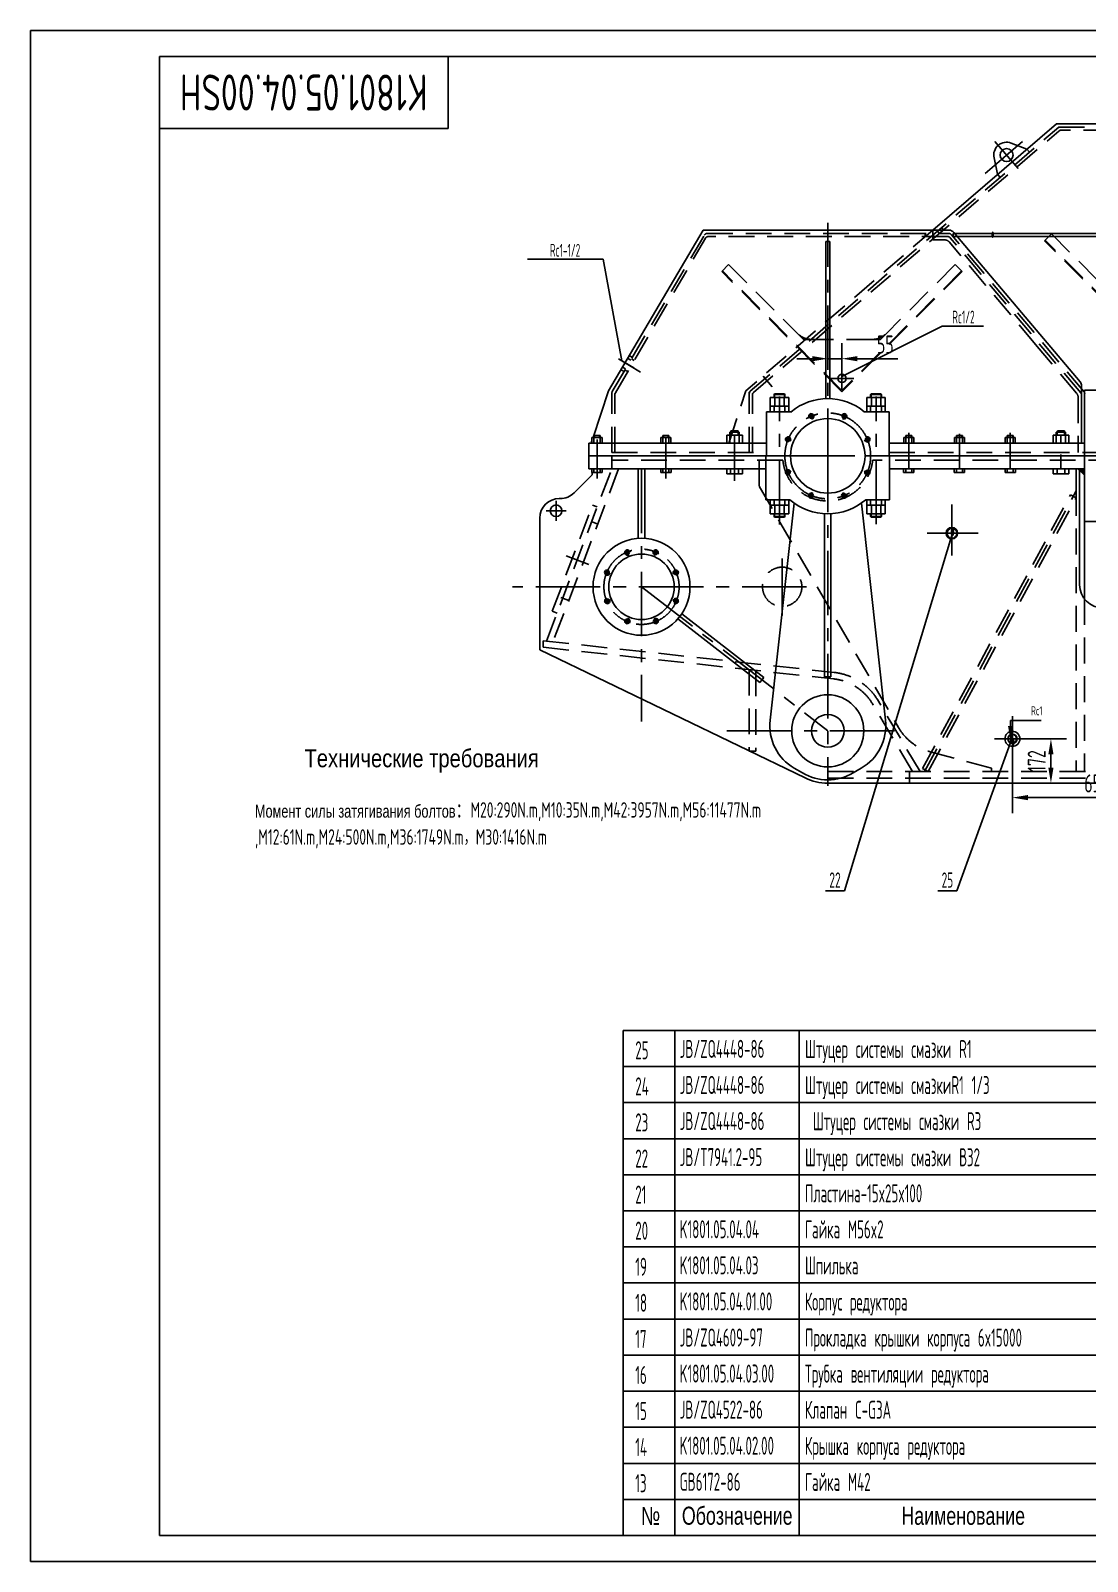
# Model space of a CAD drawing. Header units: millimetres. Extents: x -775 to 7625, y -1726 to 4444.
# Drawn here: x -775 to 3326, y -1496 to 4444 of the extents above; entities that cross this region are included whole.
import ezdxf
from ezdxf.enums import TextEntityAlignment as Align

# ---------------------------------------------------------------- set-up
doc = ezdxf.new("R2010")
doc.units = ezdxf.units.MM
doc.header["$LTSCALE"] = 200
doc.linetypes.add('F', pattern=[0.75, 0.5, -0.25])
doc.linetypes.add('G', pattern=[2, 1.25, -0.25, 0.25, -0.25])
for name, color, linetype in [('01', 7, 'Continuous'), ('02', 1, 'Continuous'), ('04', 2, 'F'), ('05', 4, 'G'), ('08', 1, 'Continuous'), ('11', 3, 'Continuous')]:
    doc.layers.add(name, color=color, linetype=linetype)
doc.styles.add('HZLIB', font='TXT.shx', dxfattribs={"width": 0.5, "height": 70})
doc.styles.get("Standard").update_dxf_attribs({"font": 'isocp', "width": 0.707, "bigfont": 'intecad.shx'})
doc.dimstyles.new('INTE', dxfattribs={"dimscale": 20, "dimtxt": 3.5, "dimasz": 3, "dimexe": 3, "dimexo": 0, "dimgap": 1, "dimtad": 1, "dimdsep": 46, "dimtxsty": 'Standard', "dimcen": 0, "dimclrd": 1, "dimclre": 1, "dimclrt": 3, "dimaunit": 1, "dimadec": 0, "dimazin": 0, "dimtfac": 1, "dimtmove": 0, "dimatfit": 0, "dimfxl": 0, "dimarcsym": 0})
doc.dimstyles.new('inte_lin_lin5', dxfattribs={"dimscale": 20, "dimtxt": 3.5, "dimasz": 3, "dimexe": 3, "dimexo": 0, "dimgap": 1, "dimtad": 1, "dimdec": 3, "dimdsep": 46, "dimtxsty": 'Standard', "dimblk2": 'inte_dim_blk', "dimsah": 1, "dimcen": 0, "dimse2": 1, "dimclrd": 1, "dimclre": 1, "dimclrt": 3, "dimaunit": 1, "dimadec": 0, "dimazin": 0, "dimtfac": 1, "dimtdec": 3, "dimtmove": 0, "dimatfit": 3, "dimfxl": 0, "dimarcsym": 0})

# ---------------------------------------------------------------- blocks, each defined once
blk = doc.blocks.new('*U6', base_point=(11638.2, 1614.9))
at = {"layer": '01'}
blk.add_circle((11638.2, 1614.9), 8, dxfattribs=at)
at = {"layer": '02'}
blk.add_arc((11638.2, 1614.9), 10, 260, 170, dxfattribs=at)
at = {"layer": '05'}
for p, q in [((11651.2, 1614.9), (11625.2, 1614.9)), ((11638.2, 1627.9), (11638.2, 1601.9))]:
    blk.add_line(p, q, dxfattribs=at)
blk = doc.blocks.new('*D14')
at = {"layer": '08', "color": 1, "lineweight": -2}
for p, q in [((3035, 1635.1), (3035, 1407.8)), ((3690, 1513), (3690, 1407.8)), ((3095, 1467.8), (3630, 1467.8))]:
    blk.add_line(p, q, dxfattribs=at)
at = {"layer": '08', "color": 1}
for points in [[(3095, 1477.8), (3095, 1457.8), (3035, 1467.8)], [(3630, 1477.8), (3630, 1457.8), (3690, 1467.8)]]:
    blk.add_solid(points, dxfattribs=at)
at = {"layer": 'Defpoints', "color": 0}
for p in [(3035, 1635.1), (3690, 1513), (3690, 1467.8)]:
    blk.add_point(p, dxfattribs=at)
at = {"layer": '08', "color": 3, "insert": (3362.5, 1522.8), "char_height": 70, "attachment_point": 5}
blk.add_mtext('655', dxfattribs=at)
blk = doc.blocks.new('inte_dim_blk')
at = {"layer": '08', "color": 0}
blk.add_line((0, 0), (-2.5, 0), dxfattribs=at)
blk = doc.blocks.new('*U5')
at = {"layer": '01'}
for p, q in [((-21, 0), (-21, 36)), ((-21, 36), (0, 36)), ((-21, 21), (0, 21)), ((0, 36), (0, 0)), ((0, -36), (0, 0)), ((-21, 0), (-21, -36)), ((-21, -21), (0, -21)), ((-21, -36), (0, -36))]:
    blk.add_line(p, q, dxfattribs=at)
at = {"layer": '05'}
blk.add_line((-22.1, 0), (1.1, 0), dxfattribs=at)
blk = doc.blocks.new('*U10', base_point=(12521.7, 1470.9))
at = {"layer": '01'}
blk.add_circle((12521.7, 1470.9), 8, dxfattribs=at)
at = {"layer": '02'}
blk.add_arc((12521.7, 1470.9), 10, 260, 170, dxfattribs=at)
at = {"layer": '05'}
for p, q in [((12534.7, 1470.9), (12508.7, 1470.9)), ((12521.7, 1483.9), (12521.7, 1457.9))]:
    blk.add_line(p, q, dxfattribs=at)
blk = doc.blocks.new('*U7', base_point=(12521.7, 1470.9))
at = {"layer": '01'}
blk.add_circle((12521.7, 1470.9), 8, dxfattribs=at)
at = {"layer": '02'}
blk.add_arc((12521.7, 1470.9), 10, 260, 170, dxfattribs=at)
at = {"layer": '05'}
for p, q in [((12534.7, 1470.9), (12508.7, 1470.9)), ((12521.7, 1483.9), (12521.7, 1457.9))]:
    blk.add_line(p, q, dxfattribs=at)
blk = doc.blocks.new('*D16')
at = {"layer": '08', "color": 1, "lineweight": -2}
for p, q in [((2318.4, 3129.3), (2318.4, 3231)), ((2373.4, 3129.3), (2373.4, 3231)), ((2258.4, 3171), (2198.4, 3171)), ((2318.4, 3171), (2373.4, 3171)), ((2433.4, 3171), (2589.9, 3171))]:
    blk.add_line(p, q, dxfattribs=at)
at = {"layer": '08', "color": 1}
for points in [[(2258.4, 3181), (2258.4, 3161), (2318.4, 3171)], [(2433.4, 3181), (2433.4, 3161), (2373.4, 3171)]]:
    blk.add_solid(points, dxfattribs=at)
at = {"layer": 'Defpoints', "color": 0}
for p in [(2373.4, 3171), (2318.4, 3129.3), (2373.4, 3129.3)]:
    blk.add_point(p, dxfattribs=at)
at = {"layer": '08', "color": 3, "insert": (2541.7, 3226), "char_height": 70, "attachment_point": 5}
blk.add_mtext('55', dxfattribs=at)
blk = doc.blocks.new('*D17')
at = {"layer": '08', "color": 1, "lineweight": -2}
for p, q in [((3091.5, 1695.8), (3244.4, 1695.8)), ((3184.4, 1635.8), (3184.4, 1583.8)), ((3109.9, 1523.8), (3244.4, 1523.8))]:
    blk.add_line(p, q, dxfattribs=at)
at = {"layer": '08', "color": 1}
for points in [[(3174.4, 1635.8), (3194.4, 1635.8), (3184.4, 1695.8)], [(3174.4, 1583.8), (3194.4, 1583.8), (3184.4, 1523.8)]]:
    blk.add_solid(points, dxfattribs=at)
at = {"layer": 'Defpoints', "color": 0}
for p in [(3091.5, 1695.8), (3109.9, 1523.8), (3184.4, 1523.8)]:
    blk.add_point(p, dxfattribs=at)
at = {"layer": '08', "color": 3, "insert": (3129.4, 1609.8), "char_height": 70, "attachment_point": 5, "rotation": 90}
blk.add_mtext('172', dxfattribs=at)
blk = doc.blocks.new('*U37', base_point=(251.96, 168.31))
at = {"layer": '01'}
for p, q in [((251.96, 168.31), (251.96, 182.31)), ((195.96, 168.31), (251.96, 168.31))]:
    blk.add_line(p, q, dxfattribs=at)
blk = doc.blocks.new('*U38')
at = {"layer": '04'}
blk.add_blockref('*U37', (0, 0), dxfattribs=at)
blk = doc.blocks.new('*U39')
at = {"layer": '01'}
for points in [[(415, 292), (25, 292)], [(25, 292), (25, 5)], [(415, 5), (415, 292)], [(25, 5), (415, 5)]]:
    blk.add_lwpolyline(points, dxfattribs=at)
at = {"layer": '02'}
for points in [[(420, 297), (0, 297)], [(0, 297), (0, 0)], [(420, 0), (420, 297)], [(0, 0), (420, 0)]]:
    blk.add_lwpolyline(points, dxfattribs=at)

msp = doc.modelspace()

# ---------------------------------------------------------------- hatches: boundary and pattern name
at = {"layer": '02'}
msp.add_hatch(color=256, dxfattribs=at).paths.add_polyline_path([(3315.018, 2743.819), (3296.018, 2743.819), (3296.018, 2737.414), (3315.018, 2718.845)])

# ---------------------------------------------------------------- linework, layer by layer
for p, q in [((3458.268, 2793.819), (2462.918, 2793.819)), ((3458.268, 2793.819), (2462.918, 2793.819)), ((1524.571, 564.333), (1524.571, -1395.954)), ((1524.571, 564.333), (3924.571, 564.333)), ((1724.571, 564.333), (1724.571, -1395.954)), ((2207.228, 564.333), (2207.228, -1395.954)), ((1524.571, 424.333), (3924.571, 424.333)), ((1524.571, 284.333), (3924.571, 284.333)), ((1524.571, 144.333), (3924.571, 144.333)), ((1524.571, 4.333), (3924.571, 4.333)), ((1524.571, -135.667), (3924.571, -135.667)), ((1524.571, -275.667), (3924.571, -275.667)), ((1524.571, -415.667), (3924.571, -415.667)), ((1524.571, -555.667), (3924.571, -555.667)), ((1524.571, -695.667), (3924.571, -695.667)), ((1524.571, -835.667), (3924.571, -835.667)), ((1524.571, -975.667), (3924.571, -975.667)), ((1524.571, -1115.667), (3924.571, -1115.667)), ((1524.571, -1255.667), (3924.571, -1255.667))]:
    msp.add_line(p, q)
at = {"layer": '01', "color": 7, "linetype": 'Continuous'}
for p, q in [((3206.018, 4082.819), (2725.646, 3669.819)), ((3206.018, 4082.819), (4174.018, 4082.819)), ((3091.38, 3984.259), (3030.157, 4007.602)), ((2977.639, 3886.47), (2963.742, 3950.501)), ((1467.418, 3046.819), (1834.418, 3669.819)), ((1834.418, 3669.819), (2725.646, 3669.819)), ((1407.39, 2865.319), (1467.418, 3046.819)), ((2110.118, 3031.719), (2111.85, 3034.719)), ((2110.118, 3020.219), (2110.118, 3031.719)), ((2152.118, 3031.719), (2110.118, 3031.719)), ((2150.385, 3034.719), (2111.85, 3034.719)), ((2152.118, 3031.719), (2150.385, 3034.719)), ((2152.118, 3020.219), (2152.118, 3031.719)), ((2484.718, 3031.719), (2486.45, 3034.719)), ((2484.718, 3031.719), (2526.718, 3031.719)), ((2484.718, 3020.219), (2484.718, 3031.719)), ((2486.45, 3034.719), (2524.985, 3034.719)), ((2526.718, 3031.719), (2524.985, 3034.719)), ((2526.718, 3020.219), (2526.718, 3031.719)), ((3315.018, 2793.819), (3315.018, 3048.819)), ((2080.318, 2965.219), (2178.718, 2965.219)), ((2080.318, 2793.819), (2080.318, 2965.219)), ((2459.978, 2965.219), (2556.618, 2965.219)), ((2556.618, 2793.819), (2556.618, 2965.219)), ((1400.28, 2843.819), (1403.239, 2852.766)), ((1938.518, 2874.819), (1938.518, 2885.672)), ((1974.518, 2874.819), (1974.518, 2885.672)), ((3205.418, 2874.819), (3205.418, 2885.672)), ((3241.418, 2874.819), (3241.418, 2885.672)), ((2078.418, 2793.819), (2078.418, 2623.819)), ((2558.418, 2793.819), (2558.418, 2623.819)), ((3315.018, 2793.819), (3315.018, 2238.63)), ((1404.034, 2720.819), (1333.793, 2650.579)), ((1404.034, 2720.819), (1404.034, 2728.819)), ((1280.053, 2628.319), (1276.518, 2628.319)), ((2078.418, 2623.819), (2172.206, 2623.819)), ((2558.418, 2623.819), (2464.629, 2623.819)), ((2110.118, 2568.819), (2110.118, 2558.719)), ((2110.118, 2558.719), (2111.85, 2555.719)), ((2152.118, 2558.719), (2110.118, 2558.719)), ((2150.385, 2555.719), (2111.85, 2555.719)), ((2152.118, 2558.719), (2150.385, 2555.719)), ((2152.118, 2568.819), (2152.118, 2558.719)), ((2484.718, 2568.819), (2484.718, 2558.719)), ((2484.718, 2558.719), (2526.718, 2558.719)), ((2484.718, 2558.719), (2486.45, 2555.719)), ((2486.45, 2555.719), (2524.985, 2555.719)), ((2526.718, 2558.719), (2524.985, 2555.719)), ((2526.718, 2568.819), (2526.718, 2558.719)), ((1200.518, 2041.319), (2230.129, 1544.024)), ((2416.379, 1563.436), (2448.273, 1581.85)), ((2318.418, 1523.819), (3690.018, 1523.819))]:
    msp.add_line(p, q, dxfattribs=at)
at = {"layer": '01'}
for p, q in [((2310.918, 3016.119), (2310.918, 3626.119)), ((2325.918, 3626.119), (2310.918, 3626.119)), ((2325.918, 3016.119), (2325.918, 3626.119)), ((2725.646, 3669.819), (2788.701, 3669.819)), ((2807.803, 3660.948), (3297.619, 3080.868)), ((3682.518, 3656.688), (2811.399, 3656.688)), ((3682.518, 3644.688), (2821.532, 3644.688)), ((1505.723, 3170.942), (1548.459, 3144.987)), ((1549.3, 3144.477), (1592.036, 3118.522)), ((3303.518, 2843.819), (3303.518, 3064.739)), ((3315.018, 3048.819), (3450.278, 3048.819)), ((2167.128, 3020.219), (2095.108, 3020.219)), ((2095.108, 3020.219), (2095.108, 2986.219)), ((2095.108, 2986.219), (2167.128, 2986.219)), ((2113.113, 3020.219), (2113.113, 2986.219)), ((2149.123, 3020.219), (2149.123, 2986.219)), ((2167.128, 3020.219), (2167.128, 2986.219)), ((2469.708, 3020.219), (2541.728, 3020.219)), ((2469.708, 3020.219), (2469.708, 2986.219)), ((2541.728, 2986.219), (2469.708, 2986.219)), ((2487.713, 3020.219), (2487.713, 2986.219)), ((2523.723, 3020.219), (2523.723, 2986.219)), ((2541.728, 3020.219), (2541.728, 2986.219)), ((1423.014, 2865.319), (1403.239, 2865.319)), ((1403.239, 2865.319), (1403.239, 2843.819)), ((1411.014, 2872.638), (1411.014, 2843.819)), ((1411.014, 2872.638), (1423.014, 2872.638)), ((1435.014, 2872.638), (1423.014, 2872.638)), ((1423.014, 2865.319), (1442.789, 2865.319)), ((1435.014, 2872.638), (1435.014, 2843.819)), ((1442.789, 2865.319), (1442.789, 2843.819)), ((1690.014, 2865.319), (1670.239, 2865.319)), ((1670.239, 2865.319), (1670.239, 2843.819)), ((1678.014, 2872.638), (1690.014, 2872.638)), ((1678.014, 2872.638), (1678.014, 2843.819)), ((1702.014, 2872.638), (1690.014, 2872.638)), ((1690.014, 2865.319), (1709.789, 2865.319)), ((1702.014, 2872.638), (1702.014, 2843.819)), ((1709.789, 2865.319), (1709.789, 2843.819)), ((1926.123, 2874.819), (1926.123, 2843.819)), ((1956.518, 2874.819), (1926.123, 2874.819)), ((1938.518, 2885.672), (1956.518, 2885.672)), ((1938.518, 2874.819), (1938.518, 2843.819)), ((1942.518, 2885.672), (1942.518, 2891.672)), ((1942.518, 2891.672), (1956.518, 2891.672)), ((1970.518, 2891.672), (1956.518, 2891.672)), ((1974.518, 2885.672), (1956.518, 2885.672)), ((1956.518, 2874.819), (1986.913, 2874.819)), ((1970.518, 2885.672), (1970.518, 2891.672)), ((1974.518, 2874.819), (1974.518, 2843.819)), ((1986.913, 2874.819), (1986.913, 2843.819)), ((2632.918, 2865.319), (2613.143, 2865.319)), ((2613.143, 2865.319), (2613.143, 2843.819)), ((2620.918, 2872.638), (2620.918, 2843.819)), ((2620.918, 2872.638), (2632.918, 2872.638)), ((2644.918, 2872.638), (2632.918, 2872.638)), ((2632.918, 2865.319), (2652.693, 2865.319)), ((2644.918, 2872.638), (2644.918, 2843.819)), ((2652.693, 2865.319), (2652.693, 2843.819)), ((2829.418, 2865.319), (2809.643, 2865.319)), ((2809.643, 2865.319), (2809.643, 2843.819)), ((2817.418, 2872.638), (2817.418, 2843.819)), ((2817.418, 2872.638), (2829.418, 2872.638)), ((2841.418, 2872.638), (2829.418, 2872.638)), ((2829.418, 2865.319), (2849.193, 2865.319)), ((2841.418, 2872.638), (2841.418, 2843.819)), ((2849.193, 2865.319), (2849.193, 2843.819)), ((3026.418, 2865.319), (3006.643, 2865.319)), ((3006.643, 2865.319), (3006.643, 2843.819)), ((3014.418, 2872.638), (3014.418, 2843.819)), ((3014.418, 2872.638), (3026.418, 2872.638)), ((3038.418, 2872.638), (3026.418, 2872.638)), ((3026.418, 2865.319), (3046.193, 2865.319)), ((3038.418, 2872.638), (3038.418, 2843.819)), ((3046.193, 2865.319), (3046.193, 2843.819)), ((3193.023, 2874.819), (3193.023, 2843.819)), ((3223.418, 2874.819), (3193.023, 2874.819)), ((3205.418, 2885.672), (3223.418, 2885.672)), ((3205.418, 2874.819), (3205.418, 2843.819)), ((3209.418, 2891.672), (3223.418, 2891.672)), ((3209.418, 2885.672), (3209.418, 2891.672)), ((3237.418, 2891.672), (3223.418, 2891.672)), ((3241.418, 2885.672), (3223.418, 2885.672)), ((3223.418, 2874.819), (3253.813, 2874.819)), ((3237.418, 2885.672), (3237.418, 2891.672)), ((3241.418, 2874.819), (3241.418, 2843.819)), ((3253.813, 2874.819), (3253.813, 2843.819)), ((2173.918, 2793.819), (1391.014, 2793.819)), ((1391.014, 2793.819), (1391.014, 2743.819)), ((2080.318, 2843.819), (1391.418, 2843.819)), ((1391.418, 2843.819), (1391.418, 2793.819)), ((2173.918, 2793.819), (1391.418, 2793.819)), ((1403.239, 2843.819), (1423.014, 2843.819)), ((1442.789, 2843.819), (1423.014, 2843.819)), ((1670.239, 2843.819), (1690.014, 2843.819)), ((1709.789, 2843.819), (1690.014, 2843.819)), ((1926.123, 2843.819), (1956.518, 2843.819)), ((1986.913, 2843.819), (1956.518, 2843.819)), ((2556.618, 2843.819), (3315.518, 2843.819)), ((2613.143, 2843.819), (2632.918, 2843.819)), ((2652.693, 2843.819), (2632.918, 2843.819)), ((2809.643, 2843.819), (2829.418, 2843.819)), ((2849.193, 2843.819), (2829.418, 2843.819)), ((3006.643, 2843.819), (3026.418, 2843.819)), ((3046.193, 2843.819), (3026.418, 2843.819)), ((3193.023, 2843.819), (3223.418, 2843.819)), ((3253.813, 2843.819), (3223.418, 2843.819)), ((3315.018, 2793.819), (3315.018, 2737.819)), ((2078.418, 2743.819), (1391.014, 2743.819)), ((1403.024, 2743.819), (1423.014, 2743.819)), ((1403.024, 2728.819), (1403.024, 2743.819)), ((1411.014, 2743.819), (1411.014, 2728.819)), ((1443.004, 2743.819), (1423.014, 2743.819)), ((1435.014, 2743.819), (1435.014, 2728.819)), ((1443.004, 2728.819), (1443.004, 2743.819)), ((1583.034, 2472.844), (1583.034, 2743.819)), ((1608.034, 2472.844), (1608.034, 2743.819)), ((1670.024, 2743.819), (1690.014, 2743.819)), ((1670.024, 2728.819), (1670.024, 2743.819)), ((1678.014, 2743.819), (1678.014, 2728.819)), ((1710.004, 2743.819), (1690.014, 2743.819)), ((1702.014, 2743.819), (1702.014, 2728.819)), ((1710.004, 2728.819), (1710.004, 2743.819)), ((1926.123, 2743.819), (1956.518, 2743.819)), ((1926.123, 2723.819), (1926.123, 2743.819)), ((1941.318, 2723.819), (1941.318, 2743.819)), ((1986.913, 2743.819), (1956.518, 2743.819)), ((1971.718, 2723.819), (1971.718, 2743.819)), ((1986.913, 2723.819), (1986.913, 2743.819)), ((2556.618, 2743.819), (2980.577, 2743.819)), ((2612.928, 2743.819), (2632.918, 2743.819)), ((2612.928, 2728.819), (2612.928, 2743.819)), ((2620.918, 2743.819), (2620.918, 2728.819)), ((2652.908, 2743.819), (2632.918, 2743.819)), ((2644.918, 2743.819), (2644.918, 2728.819)), ((2652.908, 2728.819), (2652.908, 2743.819)), ((2809.428, 2743.819), (2829.418, 2743.819)), ((2809.428, 2728.819), (2809.428, 2743.819)), ((2817.418, 2743.819), (2817.418, 2728.819)), ((2849.408, 2743.819), (2829.418, 2743.819)), ((2841.418, 2743.819), (2841.418, 2728.819)), ((2849.408, 2728.819), (2849.408, 2743.819)), ((2980.577, 2743.819), (3315.018, 2743.819)), ((3006.428, 2743.819), (3026.418, 2743.819)), ((3006.428, 2728.819), (3006.428, 2743.819)), ((3014.418, 2743.819), (3014.418, 2728.819)), ((3046.408, 2743.819), (3026.418, 2743.819)), ((3038.418, 2743.819), (3038.418, 2728.819)), ((3046.408, 2728.819), (3046.408, 2743.819)), ((3193.023, 2743.819), (3223.418, 2743.819)), ((3193.023, 2723.819), (3193.023, 2743.819)), ((3208.218, 2723.819), (3208.218, 2743.819)), ((3253.813, 2743.819), (3223.418, 2743.819)), ((3238.618, 2723.819), (3238.618, 2743.819)), ((3253.813, 2723.819), (3253.813, 2743.819)), ((3283.018, 2661.553), (3283.018, 2743.819)), ((3289.464, 2743.819), (3315.018, 2718.845)), ((3296.018, 2743.819), (3296.018, 2293.938)), ((1423.014, 2728.819), (1403.024, 2728.819)), ((1423.014, 2728.819), (1443.004, 2728.819)), ((1690.014, 2728.819), (1670.024, 2728.819)), ((1690.014, 2728.819), (1710.004, 2728.819)), ((1956.518, 2723.819), (1926.123, 2723.819)), ((1956.518, 2723.819), (1986.913, 2723.819)), ((2632.918, 2728.819), (2612.928, 2728.819)), ((2632.918, 2728.819), (2652.908, 2728.819)), ((2829.418, 2728.819), (2809.428, 2728.819)), ((2829.418, 2728.819), (2849.408, 2728.819)), ((3026.418, 2728.819), (3006.428, 2728.819)), ((3026.418, 2728.819), (3046.408, 2728.819)), ((3223.418, 2723.819), (3193.023, 2723.819)), ((3223.418, 2723.819), (3253.813, 2723.819)), ((2188.082, 2610.413), (2094.477, 1767.863)), ((2095.108, 2602.819), (2167.128, 2602.819)), ((2095.108, 2568.819), (2095.108, 2602.819)), ((2167.128, 2568.819), (2095.108, 2568.819)), ((2113.113, 2568.819), (2113.113, 2602.819)), ((2149.123, 2568.819), (2149.123, 2602.819)), ((2167.128, 2568.819), (2167.128, 2602.819)), ((2305.918, 2569.166), (2305.918, 1936.297)), ((2330.918, 2569.166), (2330.918, 1936.297)), ((2448.753, 2610.413), (2542.358, 1767.863)), ((2541.728, 2602.819), (2469.708, 2602.819)), ((2469.708, 2568.819), (2469.708, 2602.819)), ((2469.708, 2568.819), (2541.728, 2568.819)), ((2487.713, 2568.819), (2487.713, 2602.819)), ((2523.723, 2568.819), (2523.723, 2602.819)), ((2541.728, 2568.819), (2541.728, 2602.819)), ((1200.518, 2041.319), (1200.518, 2552.319)), ((3315.018, 2538.819), (3460.618, 2538.819)), ((1736.391, 2161.093), (2055.043, 1914.683)), ((1751.685, 2180.87), (2070.336, 1934.459)), ((2070.336, 1934.459), (2055.043, 1914.683)), ((2330.918, 1936.297), (2305.918, 1936.297))]:
    msp.add_line(p, q, dxfattribs=at)
at = {"layer": '01', "color": 7, "linetype": 'Continuous'}
for centre, radius in [((3012.414, 3961.064), 25), ((2373.418, 3094.319), 16), ((1264.018, 2580.819), 22.5), ((3035.017, 1695.819), 29.041)]:
    msp.add_circle(centre, radius, dxfattribs=at)
at = {"layer": '01'}
for centre, radius in [((2800.017, 2493.819), 22.5), ((1595.534, 2285.819), 188.142), ((1595.534, 2285.819), 127), ((2318.418, 1726.819), 140), ((2318.418, 1726.819), 63.5), ((3035.017, 1695.819), 18)]:
    msp.add_circle(centre, radius, dxfattribs=at)
at = {"layer": '01', "color": 7, "linetype": 'Continuous'}
for centre, radius, start, end in [((3012.414, 3961.064), 49.805, 69.1299078, 192.2447525), ((2318.418, 2793.819), 196.9, 359.9999999995831, 0), ((2318.418, 2793.819), 222.3, 50.4464848, 129.5535152), ((1280.053, 2704.319), 76, 270, 315), ((2318.418, 2793.819), 225, 229.0739367, 270), ((2318.418, 2793.819), 225, 270, 310.9260633), ((2283.813, 1746.828), 190.5, 173.6605985, 240), ((2353.023, 1746.828), 190.5, 300, 6.3394015), ((2318.418, 1726.819), 203, 244.2197733, 270)]:
    msp.add_arc(centre, radius, start, end, dxfattribs=at)
at = {"layer": '01'}
for centre, radius, start, end in [((2788.701, 3644.819), 25, 40.1775451, 90), ((3278.518, 3064.739), 25, 0, 40.1775451), ((2318.418, 2793.819), 144.5, 360, 180), ((2318.418, 2793.819), 144.5, 180, 0), ((1276.518, 2552.319), 76, 90, 180), ((3386.018, 2293.938), 90, 180, 0), ((2318.418, 1726.819), 190.5, 239.0537678, 270), ((2318.418, 1726.819), 190.5, 270, 300.9462322)]:
    msp.add_arc(centre, radius, start, end, dxfattribs=at)
at = {"layer": '02', "color": 1, "linetype": 'Continuous'}
for p, q in [((2111.818, 3020.219), (2111.818, 3034.663)), ((2150.418, 3020.219), (2150.418, 3034.663)), ((2486.418, 3020.219), (2486.418, 3034.663)), ((2525.018, 3020.219), (2525.018, 3034.663)), ((1942.118, 2885.672), (1942.118, 2874.819)), ((1970.918, 2885.672), (1970.918, 2874.819)), ((3209.018, 2885.672), (3209.018, 2874.819)), ((3237.818, 2885.672), (3237.818, 2874.819)), ((2111.818, 2568.819), (2111.818, 2555.774)), ((2150.418, 2568.819), (2150.418, 2555.774)), ((2486.418, 2568.819), (2486.418, 2555.774)), ((2525.018, 2568.819), (2525.018, 2555.774))]:
    msp.add_line(p, q, dxfattribs=at)
at = {"layer": '02'}
for p, q in [((1413.414, 2872.638), (1413.414, 2865.319)), ((1432.614, 2872.638), (1432.614, 2865.319)), ((1680.414, 2872.638), (1680.414, 2865.319)), ((1699.614, 2872.638), (1699.614, 2865.319)), ((2623.318, 2872.638), (2623.318, 2865.319)), ((2642.518, 2872.638), (2642.518, 2865.319)), ((2819.818, 2872.638), (2819.818, 2865.319)), ((2839.018, 2872.638), (2839.018, 2865.319)), ((3016.818, 2872.638), (3016.818, 2865.319)), ((3036.018, 2872.638), (3036.018, 2865.319)), ((2802.833, 2493.819), (2383.752, 1106.248)), ((3032.17, 1695.819), (2819.893, 1106.248)), ((2383.752, 1106.248), (2309.352, 1106.248)), ((2819.893, 1106.248), (2745.493, 1106.248))]:
    msp.add_line(p, q, dxfattribs=at)
for centre, radius in [((2800.017, 2493.819), 19), ((3035.017, 1695.819), 16.5)]:
    msp.add_circle(centre, radius, dxfattribs=at)
at = {"layer": '04', "color": 2, "linetype": 'F'}
for p, q in [((2017.821, 3044.321), (3215.037, 4069.819)), ((2029.821, 3039.164), (3215.656, 4054.251)), ((3215.037, 4069.819), (4164.998, 4069.819)), ((3219.418, 4057.819), (3215.656, 4054.251)), ((4160.618, 4057.819), (3219.418, 4057.819)), ((3101.702, 3972.254), (3091.38, 3984.259)), ((2987.772, 3874.684), (2977.639, 3886.47)), ((1482.19, 3043.587), (1839.291, 3650.372)), ((1494.16, 3038.336), (1843.563, 3638.32)), ((1850.519, 3656.819), (2788.237, 3656.819)), ((2783.726, 3644.819), (1854.821, 3644.819)), ((2697.018, 3656.819), (2697.018, 3644.819)), ((2725.646, 3669.819), (2725.646, 3631.819)), ((2725.646, 3631.819), (2772.09, 3631.819)), ((2729.018, 3656.819), (2729.018, 3644.819)), ((2743.746, 3666.244), (2751.568, 3657.104)), ((2759.697, 3679.903), (2767.523, 3670.757)), ((3300.464, 3037.975), (2793.673, 3640.189)), ((3312.45, 3043.153), (2798.17, 3652.206)), ((2804.518, 3656.688), (2804.518, 3644.688)), ((3186.197, 3655.379), (3159.327, 3628.509)), ((3626.018, 3161.819), (3159.327, 3628.509)), ((3626.018, 3166.768), (3161.802, 3630.984)), ((3186.197, 3655.379), (3454.558, 3387.018)), ((3125.217, 3226.029), (2791.218, 3622.916)), ((1933.597, 3536.379), (1906.727, 3509.509)), ((2373.418, 3042.819), (1906.727, 3509.509)), ((2373.418, 3047.769), (1909.202, 3511.984)), ((1933.597, 3536.379), (2201.958, 3268.018)), ((2837.633, 3511.984), (2373.418, 3047.769)), ((2840.108, 3509.509), (2373.418, 3042.819)), ((2813.238, 3536.379), (2544.877, 3268.018)), ((2813.238, 3536.379), (2840.108, 3509.509)), ((2201.958, 3268.018), (2224.218, 3245.759)), ((2544.877, 3268.018), (2522.617, 3245.759)), ((2224.218, 3245.759), (2255.698, 3245.759)), ((2491.137, 3245.759), (2255.698, 3245.759)), ((2522.617, 3245.759), (2491.137, 3245.759)), ((3125.217, 3226.029), (3284.146, 3037.176)), ((1560.186, 3176.109), (1547.843, 3183.344)), ((1527.82, 3120.896), (1515.358, 3128.201)), ((1480.418, 2806.819), (1480.418, 3037.034)), ((1494.16, 3038.336), (1492.418, 3035.319)), ((1492.418, 2806.819), (1492.418, 3035.319)), ((1933.88, 2843.819), (2001.018, 3046.819)), ((2013.768, 3040.476), (2017.821, 3044.321)), ((2013.768, 2806.819), (2013.768, 3040.476)), ((2025.768, 3035.319), (2029.821, 3039.164)), ((2025.768, 2806.819), (2025.768, 3035.319)), ((3303.518, 3035.319), (3299.464, 3039.164)), ((3303.518, 3035.319), (3303.518, 3029.732)), ((3303.518, 2843.819), (3303.518, 3029.604)), ((3290.018, 3021.079), (3290.018, 2806.819)), ((2556.618, 2806.819), (3429.842, 2806.819)), ((2694.018, 1568.819), (3283.018, 2657.824)), ((1423.828, 2595.519), (1405.127, 2602.607)), ((1267.893, 2184.077), (1249.192, 2191.165)), ((1213.518, 2076.319), (2343.067, 1953.482)), ((1213.518, 2051.319), (2340.39, 1928.626)), ((2013.917, 1964.172), (2013.917, 1648.452)), ((2038.917, 1961.45), (2038.917, 1648.452)), ((2953.518, 1581.819), (2716.078, 1645.44)), ((2318.418, 1568.819), (3690.018, 1568.819)), ((2636.018, 1523.819), (2636.018, 1568.819)), ((2953.518, 1568.819), (2953.518, 1581.819)), ((2318.418, 1543.819), (3690.018, 1543.819))]:
    msp.add_line(p, q, dxfattribs=at)
at = {"layer": '04'}
for p, q in [((2725.646, 3669.819), (2001.018, 3046.819)), ((2811.399, 3656.688), (2804.518, 3656.688)), ((2821.532, 3644.688), (2804.518, 3644.688)), ((1554.097, 3165.768), (1541.752, 3173.005)), ((1567.246, 3163.856), (1556.632, 3170.078)), ((1533.869, 3131.26), (1521.449, 3138.54)), ((1541.96, 3120.721), (1531.272, 3126.986)), ((1480.034, 2793.819), (1480.034, 2743.819)), ((1480.418, 2806.819), (2080.318, 2806.819)), ((1226.518, 2074.905), (1480.034, 2743.819)), ((1506.51, 2743.136), (1252.194, 2072.113)), ((2144.15, 2777.819), (1480.034, 2777.819)), ((2052.534, 2777.819), (2052.534, 2675.819)), ((3430.009, 2777.819), (2492.685, 2777.819)), ((2052.534, 2675.819), (2592.815, 1740.023)), ((2686.17, 1580.634), (3260.986, 2643.189)), ((2708.201, 1568.819), (3283.018, 2631.374)), ((3283.018, 2631.374), (3260.986, 2643.189)), ((3283.018, 2661.553), (3283.018, 1568.819)), ((1249.192, 2191.165), (1405.127, 2602.607)), ((1425.499, 2529.385), (1404.329, 2537.408)), ((1312.978, 2232.492), (1282.297, 2244.12)), ((3315.018, 2238.63), (3315.018, 1568.819)), ((1213.518, 2051.319), (1213.518, 2076.319)), ((2676.649, 1568.819), (2511.542, 1848.009)), ((2647.782, 1568.819), (2492.811, 1830.721)), ((2013.917, 1648.452), (2038.917, 1648.452)), ((2708.201, 1568.819), (2686.17, 1580.634)), ((2636.018, 1543.819), (2636.018, 1523.819))]:
    msp.add_line(p, q, dxfattribs=at)
msp.add_circle((2141.534, 2285.819), 76.25, dxfattribs=at)
at = {"layer": '04', "color": 2, "linetype": 'F'}
for centre, radius, start, end in [((3219.816, 4056.819), 13, 90, 133.485764), ((3224.602, 4044.819), 13, 90, 133.485764), ((1850.519, 3643.819), 13, 90, 149.7301154), ((1854.821, 3631.819), 13, 90, 149.9950455), ((2772.09, 3606.819), 25, 40.0821857, 90), ((2783.726, 3631.819), 13, 40.0821857, 90), ((2788.237, 3643.819), 13, 40.1775451, 90), ((2255.698, 3321.759), 76, 225, 270), ((2491.137, 3321.759), 76, 270, 315), ((1493.418, 3037.034), 13, 149.7301154, 180), ((1505.418, 3031.835), 13, 149.9950455, 180), ((2026.768, 3034.889), 13, 133.485764, 180), ((2038.768, 3029.732), 13, 133.485764, 180), ((3265.018, 3021.079), 25, 0, 40.0821857), ((3290.518, 3029.604), 13, 0, 40.0821857), ((3302.518, 3034.766), 13, 0, 40.1775451), ((2318.418, 1726.819), 203, 30.4402116, 83.7861753), ((2318.418, 1726.819), 228, 29.0891197, 83.7935819)]:
    msp.add_arc(centre, radius, start, end, dxfattribs=at)
at = {"layer": '04'}
for centre, radius, start, end in [((2318.418, 2793.819), 175, 185.2457971, 354.7542029), ((2768.618, 1841.523), 203, 210, 255)]:
    msp.add_arc(centre, radius, start, end, dxfattribs=at)
at = {"layer": '05'}
for p, q in [((3073.711, 4013.765), (2929.484, 3889.765)), ((3057.613, 3908.493), (2967.215, 4013.636)), ((2318.418, 2727.313), (2318.418, 3697.651)), ((2419.418, 3094.319), (2327.418, 3094.319)), ((2373.418, 3140.319), (2373.418, 3048.319)), ((1956.518, 2875.87), (1956.518, 2842.767)), ((2632.918, 2883.881), (2632.918, 2743.819)), ((2829.418, 2878.887), (2829.418, 2743.819)), ((3026.418, 2883.896), (3026.418, 2743.819)), ((3223.418, 2875.87), (3223.418, 2842.767)), ((1956.518, 2843.819), (1956.518, 2697.585)), ((2173.918, 2793.819), (2462.918, 2793.819)), ((2173.918, 2793.819), (2462.918, 2793.819)), ((2318.418, 2825.205), (2318.418, 1514.024)), ((3223.418, 2798.651), (3223.418, 2743.819)), ((3223.418, 2798.651), (3223.418, 2756.987)), ((3223.418, 2798.651), (3223.418, 2756.987)), ((1595.534, 2743.819), (1595.534, 1763.139)), ((1264.018, 2619.621), (1264.018, 2542.016)), ((1302.82, 2580.819), (1225.215, 2580.819)), ((1390.465, 2372.893), (1303.33, 2405.917)), ((2235.542, 2285.819), (1095.388, 2285.819)), ((1595.534, 2285.819), (2318.418, 1726.819)), ((1926.862, 1726.819), (2586.256, 1726.819)), ((2220.456, 1563.436), (2188.563, 1581.85))]:
    msp.add_line(p, q, dxfattribs=at)
at = {"layer": '05', "color": 4, "linetype": 'G'}
for p, q in [((1505.723, 3170.942), (1565.442, 3135.934)), ((2067.608, 3102.907), (2103.054, 3061.487)), ((2131.118, 2528.989), (2131.118, 3024.671)), ((2505.718, 2528.989), (2505.718, 3024.671)), ((1423.014, 2857.574), (1423.014, 2705.539)), ((1690.014, 2867.813), (1690.014, 2705.539)), ((2131.118, 2527.589), (2131.118, 2793.819)), ((2800.017, 2605.278), (2800.017, 2407.578)), ((2901.985, 2493.819), (2703.681, 2493.819)), ((2141.534, 2395.413), (2141.534, 2173.813)), ((3035.017, 1783.481), (3035.017, 1635.1)), ((2965.198, 1695.819), (3091.545, 1695.819))]:
    msp.add_line(p, q, dxfattribs=at)
msp.add_circle((1595.534, 2285.819), 146, dxfattribs=at)
at = {"layer": '05'}
for start, end in [(360, 180), (180, 360)]:
    msp.add_arc((2318.418, 2793.819), 166.5, start, end, dxfattribs=at)
at = {"layer": '08', "color": 1}
for p, q in [((1447.22, 3556.69), (1153.113, 3556.69)), ((1519.79, 3163.232), (1447.22, 3556.69)), ((2373.418, 3101.819), (2762.041, 3297.549)), ((2762.041, 3297.549), (2922.615, 3297.549))]:
    msp.add_line(p, q, dxfattribs=at)

# ---------------------------------------------------------------- block references
at = {"layer": '01', "rotation": 270}
for p in [(2131.118, 2965.219), (2131.118, 2602.819)]:
    msp.add_blockref('*U5', p, dxfattribs=at)
at = {"layer": '01', "xscale": -1, "rotation": 90}
for p in [(2505.718, 2965.219), (2505.718, 2602.819)]:
    msp.add_blockref('*U5', p, dxfattribs=at)
at = {"layer": '04', "xscale": 20, "yscale": 20, "zscale": 20}
msp.add_blockref('*U39', (-775.444, -1495.954), dxfattribs=at)
at = {"layer": '04', "xscale": 20, "yscale": 20}
msp.add_blockref('*U38', (844.556, 4064.046), dxfattribs=at)
at = {"layer": '05'}
for name, p, rotation in [('*U10', (2254.701, 2947.645), 22.49999999997714), ('*U10', (2382.134, 2947.645), 337.5000000000229), ('*U10', (2164.592, 2857.536), 67.50000000015905), ('*U10', (2472.243, 2857.536), 292.499999999841), ('*U7', (2164.592, 2730.102), 112.5000000000734), ('*U7', (2472.243, 2730.102), 247.4999999999266), ('*U7', (2254.701, 2639.993), 157.4999999999266), ('*U7', (2382.134, 2639.993), 202.5000000000734)]:
    msp.add_blockref(name, p, dxfattribs=dict(at, rotation=rotation))
at = {"layer": '05', "xscale": -1}
for p, rotation in [((1540.424, 2418.864), 22.50000000007338), ((1650.643, 2418.864), 337.4999999999266), ((1462.488, 2340.928), 67.49999999992662), ((1728.579, 2340.928), 292.5000000000734), ((1462.488, 2230.71), 112.5000000000734), ((1728.579, 2230.71), 247.4999999999266), ((1540.424, 2152.774), 157.4999999999266), ((1650.643, 2152.774), 202.5000000000734)]:
    msp.add_blockref('*U6', p, dxfattribs=dict(at, rotation=rotation))

# ---------------------------------------------------------------- texts
at = {"style": 'HZLIB', "width": 0.5}
for s, p in [('25', (1571.237, 452.333)), ('JB/ZQ4448-86', (1743.787, 457.744)), ('Штуцер системы смазки R1', (2230.165, 457.228)), ('24', (1571.237, 312.333)), ('JB/ZQ4448-86', (1743.787, 317.751)), ('Штуцер системы смазкиR1 1/3', (2230.165, 317.236)), ('23', (1571.237, 172.333)), ('JB/ZQ4448-86', (1743.787, 177.759)), (' Штуцер системы смазки R3', (2230.165, 177.243)), ('22', (1571.237, 32.333)), ('JB/T7941.2-95', (1743.787, 37.766)), ('Штуцер системы смазки В32', (2230.165, 37.251)), ('21', (1571.237, -107.667)), ('Пластина-15x25x100', (2230.165, -102.741)), ('20', (1571.237, -247.667)), ('K1801.05.04.04', (1743.787, -242.219)), ('Гайка M56x2', (2230.165, -242.734)), ('19', (1571.237, -387.667)), ('K1801.05.04.03', (1743.787, -382.211)), ('Шпилька', (2230.165, -382.726)), ('18', (1571.237, -527.667)), ('K1801.05.04.01.00', (1743.787, -522.203)), ('Корпус редуктора', (2230.165, -522.719)), ('JB/ZQ4609-97', (1743.787, -662.196)), ('Прокладка крышки корпуса 6x15000', (2230.165, -662.711)), ('17', (1571.237, -667.667)), ('16', (1571.237, -807.667)), ('K1801.05.04.03.00', (1743.787, -802.188)), ('Трубка вентиляции редуктора', (2230.165, -802.703)), ('15', (1571.237, -947.667)), ('JB/ZQ4522-86', (1743.787, -942.181)), ('Клапан C-G3A', (2230.165, -942.696)), ('14', (1571.237, -1087.667)), ('K1801.05.04.02.00', (1743.787, -1082.173)), ('Крышка корпуса редуктора', (2230.165, -1082.688)), ('13', (1571.237, -1227.667)), ('GB6172-86', (1743.787, -1222.166)), ('Гайка M42', (2230.165, -1222.681))]:
    msp.add_text(s, height=70, dxfattribs=at).set_placement(p)
at = {"layer": '02', "width": 0.605172}
for height, p, p2 in [(20, (2952.574, 3639.603), (2964.574, 3639.603)), (20, (2794.017, 2483.819), (2806.017, 2483.819)), (24, (2795.633, 2481.819), (2810.033, 2481.819)), (24, (3024.97, 1683.819), (3039.37, 1683.819)), (20, (3032.592, 1669.711), (3044.592, 1669.711))]:
    msp.add_text('\\M+5A1F1', height=height, dxfattribs=at).set_placement(p, p2, align=Align.FIT)
at = {"layer": '02', "color": 3, "insert": (3107.251, 1787.214), "char_height": 35, "attachment_point": 7}
msp.add_mtext('Rc1', dxfattribs=at)
at = {"layer": '04', "char_height": 70, "attachment_point": 1}
for s, insert in [('{\\fArial|b0|i0|c204|p34;\\W0.8;\\C3;Технические требования}', (287.581, 1655.509)), ('{\\fArial|b0|i0|c204|p34;\\C0;Обозначение}', (1752.172, -1283.728)), ('{\\fArial|b0|i0|c204|p34;\\C0;Наименование}', (2604.127, -1284.018))]:
    msp.add_mtext(s, dxfattribs=dict(at, insert=insert))
at = {"layer": '04', "insert": (1593.852, -1284.796), "char_height": 70, "width": 2.58566, "attachment_point": 1}
msp.add_mtext('{\\fArial|b0|i0|c204|p34;\\C0;№}', dxfattribs=at)
at = {"layer": '08', "color": 3, "char_height": 50, "attachment_point": 5, "style": 'HZLIB'}
for s, insert in [('Rc1-1/2', (1299.155, 3591.69)), ('Rc1/2', (2845.194, 3332.549))]:
    msp.add_mtext(s, dxfattribs=dict(at, insert=insert))
at = {"layer": '11', "width": 0.696239}
msp.add_text('K1801.05.04.00SH', height=140, rotation=180, dxfattribs=at).set_placement((764.856, 4274.046), (-195.745, 4274.046), align=Align.FIT)
at = {"layer": '11'}
for s, width, p, p2 in [('22', 0.573679, (2324.232, 1118.248), (2368.872, 1118.248)), ('25', 0.581958, (2760.373, 1118.248), (2805.013, 1118.248))]:
    msp.add_text(s, height=59.397, dxfattribs=dict(at, width=width)).set_placement(p, p2, align=Align.FIT)
at = {"layer": '11', "char_height": 60, "attachment_point": 7}
for s, insert in [('{\\fArial|b0|i0|c204|p34;\\H0.83333x;\\W0.707;\\C3;Момент силы затягивания болтов\\fSimSun|b0|i0|c134|p2;\\H1.2x;\\C256;：}M20:290N.m,M10:35N.m,M42:3957N.m,M56:11477N.m', (95.101, 1376.082)), (',M12:61N.m,M24:500N.m,M36:1749N.m，M30:1416N.m', (95.101, 1271.07))]:
    msp.add_mtext(s, dxfattribs=dict(at, insert=insert))

# ---------------------------------------------------------------- dimensions: what is measured, and where the dimension line sits
at = {"layer": '08'}
for base, p1, p2, picture, middle in [((2373.418, 3170.984), (2318.418, 3129.279), (2373.418, 3129.279), '*D16', (2541.662, 3225.984)), ((3690.018, 1467.769), (3035.017, 1635.1), (3690.018, 1513.008), '*D14', (3362.517, 1522.769))]:
    dim = msp.add_linear_dim(base=base, p1=p1, p2=p2, dimstyle='INTE', dxfattribs=at)
    dim.commit()
    dim.dimension.update_dxf_attribs({"geometry": picture, "text_midpoint": middle})
dim = msp.add_linear_dim(base=(3184.405, 1523.819), p1=(3091.545, 1695.819), p2=(3109.907, 1523.819), angle=90, dimstyle='INTE', dxfattribs=at)
dim.commit()
dim.dimension.update_dxf_attribs({"geometry": '*D17', "text_midpoint": (3129.398, 1609.819)})

# ---------------------------------------------------------------- leaders
at = {"layer": '02', "annotation_type": 0, "has_hookline": 1, "hookline_direction": 0, "text_width": 39.592}
msp.add_leader([(3029.017, 1685.819), (3027.251, 1767.214), (3087.251, 1767.214)], dimstyle='inte_lin_lin5', override={"dimpost": '', "dimse2": 0, "dimtmove": 1, "dimatfit": 0}, dxfattribs=at)

doc.saveas('drawing.dxf')
